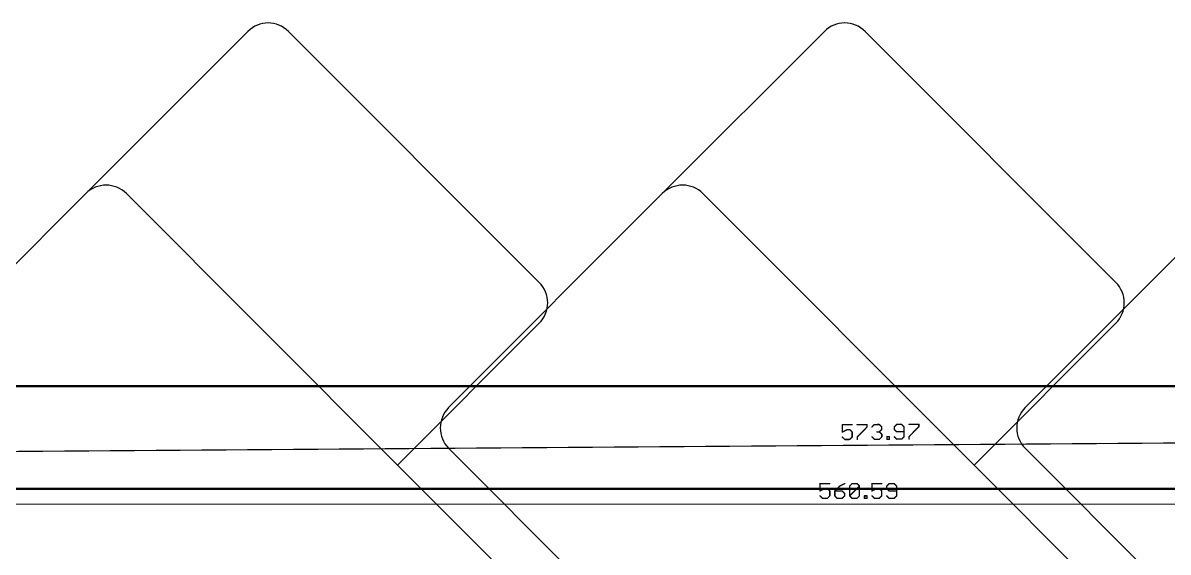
# Model space of a CAD drawing. Extents: x -76 to 580, y -41 to 95.
# Drawn here: x 136.6 to 263, y 36.9 to 95.2 of the extents above; entities that cross this region are included whole.
import ezdxf

# ---------------------------------------------------------------- set-up
doc = ezdxf.new("R2010")
doc.units = 0
for name, color, linetype in [('1', 22, 'CONTINUOUS'), ('16', 175, 'CONTINUOUS'), ('20', 7, 'CONTINUOUS'), ('47', 253, 'CONTINUOUS'), ('57', 253, 'CONTINUOUS')]:
    doc.layers.add(name, color=color, linetype=linetype)

msp = doc.modelspace()

# ---------------------------------------------------------------- linework, layer by layer
at = {"layer": '1', "const_width": 0.254}
msp.add_lwpolyline([(554.3717, 43.8406), (-56.5685, 43.8406)], dxfattribs=at)
at = {"layer": '16', "const_width": 0.254}
msp.add_lwpolyline([(560.0286, 55.1543), (-53.7401, 55.1543)], dxfattribs=at)
at = {"layer": '20'}
for points, const_width in [([(-56.042, 46.5673), (517.7866, 50.7383)], 0.13), ([(228.1523, 50.9104), (227.0677, 50.9029)], 0.1524), ([(227.0677, 50.9029), (227.0733, 50.0894)], 0.1524), ([(228.7048, 50.9143), (229.7894, 50.9218)], 0.1524), ([(229.7913, 50.6507), (228.7142, 49.5585)], 0.1524), ([(229.7894, 50.9218), (229.7913, 50.6507)], 0.1524), ([(230.3438, 50.6546), (230.613, 50.9276)], 0.1524), ([(230.613, 50.9276), (231.1554, 50.9314)], 0.1524), ([(231.1554, 50.9314), (231.4284, 50.6621)], 0.1524), ([(231.4284, 50.6621), (231.4303, 50.391)], 0.1524), ([(233.0687, 50.9447), (232.7995, 50.6717)], 0.1524), ([(232.7995, 50.6717), (232.8013, 50.4005)], 0.1524), ([(233.611, 50.9485), (233.0687, 50.9447)], 0.1524), ([(233.8841, 50.6793), (233.611, 50.9485)], 0.1524), ([(233.8917, 49.5946), (233.8841, 50.6793)], 0.1524), ([(234.4347, 50.9543), (235.5193, 50.9618)], 0.1524), ([(235.5212, 50.6907), (234.4441, 49.5985)], 0.1524), ([(235.5193, 50.9618), (235.5212, 50.6907)], 0.1524), ([(227.0733, 50.0894), (227.6138, 50.3643)], 0.1524), ([(227.3502, 49.2778), (227.0771, 49.5471)], 0.1524), ([(227.8925, 49.2816), (227.3502, 49.2778)], 0.1524), ([(227.6138, 50.3643), (227.8849, 50.3662)], 0.1524), ([(227.8849, 50.3662), (228.158, 50.0969)], 0.1524), ([(228.1618, 49.5546), (227.8925, 49.2816)], 0.1524), ([(228.158, 50.0969), (228.1618, 49.5546)], 0.1524), ([(228.7142, 49.5585), (228.7161, 49.2873)], 0.1524), ([(230.6244, 49.3007), (230.3514, 49.5699)], 0.1524), ([(231.1667, 49.3044), (230.6244, 49.3007)], 0.1524), ([(231.161, 50.1179), (230.8899, 50.116)], 0.1524), ([(231.4303, 50.391), (231.161, 50.1179)], 0.1524), ([(231.161, 50.1179), (231.4341, 49.8486)], 0.1524), ([(231.436, 49.5775), (231.1667, 49.3044)], 0.1524), ([(231.4341, 49.8486), (231.436, 49.5775)], 0.1524), ([(231.9885, 49.5813), (232.2596, 49.5832)], 0.1524), ([(231.9904, 49.3102), (231.9885, 49.5813)], 0.1524), ([(232.2615, 49.3121), (231.9904, 49.3102)], 0.1524), ([(232.2596, 49.5832), (232.2615, 49.3121)], 0.1524), ([(232.8013, 50.4005), (233.0744, 50.1313)], 0.1524), ([(232.807, 49.5871), (233.0801, 49.3178)], 0.1524), ([(233.0744, 50.1313), (233.8879, 50.1369)], 0.1524), ([(233.0801, 49.3178), (233.6224, 49.3216)], 0.1524), ([(233.6224, 49.3216), (233.8917, 49.5946)], 0.1524), ([(234.4441, 49.5985), (234.446, 49.3273)], 0.1524)]:
    msp.add_lwpolyline(points, dxfattribs=dict(at, const_width=const_width))
at = {"layer": '20', "const_width": 0.0762}
for points in [[(227.1058, 50.9031, 1), (227.0296, 50.9026)], [(227.0674, 50.9409, 1), (227.0679, 50.8648)], [(228.1526, 50.8723, 1), (228.152, 50.9485)], [(228.7045, 50.9524, 1), (228.705, 50.8762)], [(229.8275, 50.9221, 1), (229.7513, 50.9216)], [(229.7532, 50.6504, 1), (229.8294, 50.651)], [(229.8184, 50.6239, 1), (229.7642, 50.6774)], [(229.7897, 50.8838, 1), (229.7891, 50.9599)], [(230.3166, 50.6813, 1), (230.3709, 50.6278)], [(230.6128, 50.9657, 1), (230.6133, 50.8895)], [(230.6402, 50.9008, 1), (230.5859, 50.9544)], [(231.1821, 50.9585, 1), (231.1286, 50.9043)], [(231.1556, 50.8933, 1), (231.1551, 50.9695)], [(231.4665, 50.6624, 1), (231.3903, 50.6619)], [(231.4017, 50.635, 1), (231.4552, 50.6893)], [(232.7723, 50.6984, 1), (232.8266, 50.6449)], [(232.8375, 50.672, 1), (232.7614, 50.6714)], [(233.0684, 50.9828, 1), (233.069, 50.9066)], [(233.0958, 50.918, 1), (233.0416, 50.9715)], [(233.6378, 50.9757, 1), (233.5843, 50.9214)], [(233.6113, 50.9104, 1), (233.6108, 50.9866)], [(233.9222, 50.6795, 1), (233.846, 50.679)], [(233.8573, 50.6521, 1), (233.9108, 50.7064)], [(234.4344, 50.9924, 1), (234.4349, 50.9162)], [(235.5574, 50.9621, 1), (235.4812, 50.9616)], [(235.4831, 50.6904, 1), (235.5593, 50.691)], [(235.5483, 50.6639, 1), (235.4941, 50.7174)], [(235.5196, 50.9237, 1), (235.519, 50.9999)], [(227.0352, 50.0891, 1), (227.1114, 50.0896)], [(227.0561, 50.1233, 1), (227.0906, 50.0554)], [(227.1039, 49.5742, 1), (227.0504, 49.5199)], [(227.3499, 49.3159, 1), (227.3504, 49.2397)], [(227.3234, 49.2507, 1), (227.3769, 49.3049)], [(227.6135, 50.4024, 1), (227.614, 50.3262)], [(227.631, 50.3304, 1), (227.5965, 50.3983)], [(227.9117, 50.3933, 1), (227.8582, 50.3391)], [(227.8654, 49.3083, 1), (227.9196, 49.2548)], [(227.8852, 50.3281, 1), (227.8846, 50.4043)], [(227.8928, 49.2435, 1), (227.8922, 49.3197)], [(228.1961, 50.0972, 1), (228.1199, 50.0967)], [(228.1237, 49.5544, 1), (228.1998, 49.5549)], [(228.1312, 50.0698, 1), (228.1847, 50.1241)], [(228.1889, 49.5279, 1), (228.1346, 49.5814)], [(228.7523, 49.5588, 1), (228.6761, 49.5582)], [(228.6871, 49.5852, 1), (228.7414, 49.5317)], [(228.678, 49.2871, 1), (228.7542, 49.2876)], [(230.3781, 49.597, 1), (230.3246, 49.5428)], [(230.6241, 49.3387, 1), (230.6247, 49.2626)], [(230.5976, 49.2735, 1), (230.6511, 49.3278)], [(230.8896, 50.1541, 1), (230.8901, 50.0779)], [(231.1339, 50.1447, 1), (231.1882, 50.0912)], [(231.1878, 50.145, 1), (231.1343, 50.0908)], [(231.1396, 49.3312, 1), (231.1938, 49.2777)], [(231.1613, 50.0798, 1), (231.1608, 50.156)], [(231.167, 49.2663, 1), (231.1664, 49.3425)], [(231.3922, 50.3907, 1), (231.4684, 50.3912)], [(231.4722, 49.8489, 1), (231.396, 49.8484)], [(231.3979, 49.5772, 1), (231.4741, 49.5778)], [(231.4574, 50.3642, 1), (231.4032, 50.4177)], [(231.4073, 49.8215, 1), (231.4608, 49.8758)], [(231.4631, 49.5507, 1), (231.4089, 49.6042)], [(231.9882, 49.6194, 1), (231.9887, 49.5432)], [(232.0266, 49.5816, 1), (231.9504, 49.5811)], [(231.9901, 49.3483, 1), (231.9906, 49.2721)], [(231.9523, 49.3099, 1), (232.0285, 49.3105)], [(232.2977, 49.5835, 1), (232.2215, 49.583)], [(232.2234, 49.3118, 1), (232.2996, 49.3123)], [(232.2599, 49.5451, 1), (232.2594, 49.6213)], [(232.2618, 49.274, 1), (232.2612, 49.3502)], [(232.8281, 50.4277, 1), (232.7746, 50.3734)], [(232.7632, 50.4003, 1), (232.8394, 50.4008)], [(232.8338, 49.6142, 1), (232.7803, 49.5599)], [(233.0741, 50.1694, 1), (233.0747, 50.0932)], [(233.0798, 49.3559, 1), (233.0803, 49.2797)], [(233.0476, 50.1041, 1), (233.1011, 50.1584)], [(233.0533, 49.2907, 1), (233.1068, 49.3449)], [(233.5953, 49.3483, 1), (233.6495, 49.2948)], [(233.6227, 49.2835, 1), (233.6221, 49.3597)], [(233.8536, 49.5944, 1), (233.9298, 49.5949)], [(233.9188, 49.5679, 1), (233.8645, 49.6214)], [(233.8881, 50.0988, 1), (233.8876, 50.175)], [(234.4822, 49.5987, 1), (234.406, 49.5982)], [(234.417, 49.6252, 1), (234.4713, 49.5717)], [(234.4079, 49.3271, 1), (234.4841, 49.3276)]]:
    msp.add_lwpolyline(points, format="xyb", dxfattribs=at)
at = {"layer": '47'}
for points, const_width in [([(225.6914, 44.4213), (224.6068, 44.4213)], 0.1524), ([(224.6068, 44.4213), (224.6068, 43.6078)], 0.1524), ([(227.3286, 44.4213), (226.7863, 44.1501)], 0.1524), ([(227.8811, 44.1501), (228.1523, 44.4213)], 0.1524), ([(228.1523, 44.4213), (228.6946, 44.4213)], 0.1524), ([(228.6946, 44.4213), (228.9658, 44.1501)], 0.1524), ([(231.4215, 44.4213), (230.3368, 44.4213)], 0.1524), ([(230.3368, 44.4213), (230.3368, 43.6078)], 0.1524), ([(232.2452, 44.4213), (231.974, 44.1501)], 0.1524), ([(232.7875, 44.4213), (232.2452, 44.4213)], 0.1524), ([(233.0586, 44.1501), (232.7875, 44.4213)], 0.1524), ([(224.6068, 43.6078), (225.1491, 43.8789)], 0.1524), ([(224.8779, 42.7943), (224.6068, 43.0654)], 0.1524), ([(225.1491, 43.8789), (225.4203, 43.8789)], 0.1524), ([(225.4203, 43.8789), (225.6914, 43.6078)], 0.1524), ([(225.6914, 43.0654), (225.4203, 42.7943)], 0.1524), ([(225.6914, 43.6078), (225.6914, 43.0654)], 0.1524), ([(226.7863, 44.1501), (226.2439, 43.6078)], 0.1524), ([(226.2439, 43.6078), (226.2439, 43.0654)], 0.1524), ([(227.0574, 43.6078), (226.2439, 43.6078)], 0.1524), ([(226.2439, 43.0654), (226.5151, 42.7943)], 0.1524), ([(227.3286, 43.3366), (227.0574, 43.6078)], 0.1524), ([(227.0574, 42.7943), (227.3286, 43.0654)], 0.1524), ([(227.3286, 43.0654), (227.3286, 43.3366)], 0.1524), ([(227.8811, 43.0654), (227.8811, 44.1501)], 0.1524), ([(227.8811, 43.0654), (228.9658, 44.1501)], 0.1524), ([(228.1523, 42.7943), (227.8811, 43.0654)], 0.1524), ([(228.9658, 43.0654), (228.6946, 42.7943)], 0.1524), ([(228.9658, 44.1501), (228.9658, 43.0654)], 0.1524), ([(229.5183, 42.7943), (229.5183, 43.0654)], 0.1524), ([(229.5183, 43.0654), (229.7894, 43.0654)], 0.1524), ([(229.7894, 43.0654), (229.7894, 42.7943)], 0.1524), ([(230.3368, 43.6078), (230.8792, 43.8789)], 0.1524), ([(230.608, 42.7943), (230.3368, 43.0654)], 0.1524), ([(230.8792, 43.8789), (231.1503, 43.8789)], 0.1524), ([(231.1503, 43.8789), (231.4215, 43.6078)], 0.1524), ([(231.4215, 43.0654), (231.1503, 42.7943)], 0.1524), ([(231.4215, 43.6078), (231.4215, 43.0654)], 0.1524), ([(231.974, 44.1501), (231.974, 43.8789)], 0.1524), ([(231.974, 43.8789), (232.2452, 43.6078)], 0.1524), ([(231.974, 43.0654), (232.2452, 42.7943)], 0.1524), ([(232.2452, 43.6078), (233.0586, 43.6078)], 0.1524), ([(232.7875, 42.7943), (233.0586, 43.0654)], 0.1524), ([(233.0586, 43.0654), (233.0586, 44.1501)], 0.1524), ([(-51.8366, 42.1436), (508.6276, 42.1436)], 0.13), ([(225.4203, 42.7943), (224.8779, 42.7943)], 0.1524), ([(226.5151, 42.7943), (227.0574, 42.7943)], 0.1524), ([(228.6946, 42.7943), (228.1523, 42.7943)], 0.1524), ([(229.7894, 42.7943), (229.5183, 42.7943)], 0.1524), ([(231.1503, 42.7943), (230.608, 42.7943)], 0.1524), ([(232.2452, 42.7943), (232.7875, 42.7943)], 0.1524)]:
    msp.add_lwpolyline(points, dxfattribs=dict(at, const_width=const_width))
at = {"layer": '47', "const_width": 0.0762}
for points in [[(224.6068, 44.4594, 1), (224.6068, 44.3832)], [(224.6449, 44.4213, 1), (224.5687, 44.4213)], [(225.6914, 44.3832, 1), (225.6914, 44.4594)], [(227.3456, 44.3872, 1), (227.3116, 44.4553)], [(228.1523, 44.4594, 1), (228.1523, 44.3832)], [(228.1792, 44.3943, 1), (228.1253, 44.4482)], [(228.7215, 44.4482, 1), (228.6677, 44.3943)], [(228.6946, 44.3832, 1), (228.6946, 44.4594)], [(230.3368, 44.4594, 1), (230.3368, 44.3832)], [(230.3749, 44.4213, 1), (230.2987, 44.4213)], [(231.4215, 44.3832, 1), (231.4215, 44.4594)], [(232.2452, 44.4594, 1), (232.2452, 44.3832)], [(232.2721, 44.3943, 1), (232.2182, 44.4482)], [(232.8144, 44.4482, 1), (232.7605, 44.3943)], [(232.7875, 44.3832, 1), (232.7875, 44.4594)], [(224.6337, 43.0924, 1), (224.5798, 43.0385)], [(224.5897, 43.6418, 1), (224.6238, 43.5737)], [(224.5687, 43.6078, 1), (224.6449, 43.6078)], [(225.1491, 43.917, 1), (225.1491, 43.8408)], [(225.1662, 43.8448, 1), (225.1321, 43.913)], [(225.4472, 43.9059, 1), (225.3933, 43.852)], [(225.4203, 43.8408, 1), (225.4203, 43.917)], [(225.7295, 43.6078, 1), (225.6533, 43.6078)], [(225.6533, 43.0654, 1), (225.7295, 43.0654)], [(225.6645, 43.5808, 1), (225.7184, 43.6347)], [(225.7184, 43.0385, 1), (225.6645, 43.0924)], [(226.282, 43.6078, 1), (226.2058, 43.6078)], [(226.2439, 43.6459, 1), (226.2439, 43.5697)], [(226.217, 43.6347, 1), (226.2709, 43.5808)], [(226.2709, 43.0924, 1), (226.217, 43.0385)], [(226.2058, 43.0654, 1), (226.282, 43.0654)], [(226.7692, 44.1842, 1), (226.8033, 44.116)], [(226.8132, 44.1231, 1), (226.7593, 44.177)], [(227.0844, 43.6347, 1), (227.0305, 43.5808)], [(227.0574, 43.5697, 1), (227.0574, 43.6459)], [(227.3667, 43.3366, 1), (227.2905, 43.3366)], [(227.2905, 43.0654, 1), (227.3667, 43.0654)], [(227.3017, 43.3096, 1), (227.3555, 43.3635)], [(227.3555, 43.0385, 1), (227.3017, 43.0924)], [(227.9192, 44.1501, 1), (227.843, 44.1501)], [(227.8542, 44.177, 1), (227.908, 44.1231)], [(227.908, 43.0924, 1), (227.8542, 43.0385)], [(227.8542, 43.0924, 1), (227.908, 43.0385)], [(227.843, 43.0654, 1), (227.9192, 43.0654)], [(229.0039, 44.1501, 1), (228.9277, 44.1501)], [(228.9277, 43.0654, 1), (229.0039, 43.0654)], [(228.9927, 44.1231, 1), (228.9388, 44.177)], [(228.9388, 44.1231, 1), (228.9927, 44.177)], [(228.9927, 43.0385, 1), (228.9388, 43.0924)], [(229.5564, 43.0654, 1), (229.4802, 43.0654)], [(229.5183, 43.1035, 1), (229.5183, 43.0273)], [(229.8275, 43.0654, 1), (229.7513, 43.0654)], [(229.7894, 43.0273, 1), (229.7894, 43.1035)], [(230.2987, 43.6078, 1), (230.3749, 43.6078)], [(230.3638, 43.0924, 1), (230.3099, 43.0385)], [(230.3198, 43.6418, 1), (230.3539, 43.5737)], [(230.8792, 43.917, 1), (230.8792, 43.8408)], [(230.8962, 43.8448, 1), (230.8621, 43.913)], [(231.1773, 43.9059, 1), (231.1234, 43.852)], [(231.1503, 43.8408, 1), (231.1503, 43.917)], [(231.4596, 43.6078, 1), (231.3834, 43.6078)], [(231.3834, 43.0654, 1), (231.4596, 43.0654)], [(231.3945, 43.5808, 1), (231.4484, 43.6347)], [(231.4484, 43.0385, 1), (231.3946, 43.0924)], [(231.947, 44.177, 1), (232.0009, 44.1231)], [(232.0009, 43.9059, 1), (231.947, 43.852)], [(232.0009, 43.0924, 1), (231.947, 43.0385)], [(232.0121, 44.1501, 1), (231.9359, 44.1501)], [(231.9359, 43.8789, 1), (232.0121, 43.8789)], [(232.2452, 43.6459, 1), (232.2452, 43.5697)], [(232.2182, 43.5808, 1), (232.2721, 43.6347)], [(233.0967, 44.1501, 1), (233.0205, 44.1501)], [(233.0205, 43.0654, 1), (233.0967, 43.0654)], [(233.0317, 44.1231, 1), (233.0856, 44.177)], [(233.0856, 43.0385, 1), (233.0317, 43.0924)], [(233.0586, 43.5697, 1), (233.0586, 43.6459)], [(224.8779, 42.8324, 1), (224.8779, 42.7562)], [(224.851, 42.7673, 1), (224.9049, 42.8212)], [(225.3933, 42.8212, 1), (225.4472, 42.7673)], [(225.4203, 42.7562, 1), (225.4203, 42.8324)], [(226.5151, 42.8324, 1), (226.5151, 42.7562)], [(226.4882, 42.7673, 1), (226.542, 42.8212)], [(227.0305, 42.8212, 1), (227.0844, 42.7673)], [(227.0574, 42.7562, 1), (227.0574, 42.8324)], [(228.1523, 42.8324, 1), (228.1523, 42.7562)], [(228.1253, 42.7673, 1), (228.1792, 42.8212)], [(228.6677, 42.8212, 1), (228.7215, 42.7673)], [(228.6946, 42.7562, 1), (228.6946, 42.8324)], [(229.5183, 42.8324, 1), (229.5183, 42.7562)], [(229.4802, 42.7943, 1), (229.5564, 42.7943)], [(229.7513, 42.7943, 1), (229.8275, 42.7943)], [(229.7894, 42.7562, 1), (229.7894, 42.8324)], [(230.608, 42.8324, 1), (230.608, 42.7562)], [(230.5811, 42.7673, 1), (230.6349, 42.8212)], [(231.1234, 42.8212, 1), (231.1773, 42.7673)], [(231.1503, 42.7562, 1), (231.1503, 42.8324)], [(232.2452, 42.8324, 1), (232.2452, 42.7562)], [(232.2182, 42.7673, 1), (232.2721, 42.8212)], [(232.7605, 42.8212, 1), (232.8144, 42.7673)], [(232.7875, 42.7562, 1), (232.7875, 42.8324)]]:
    msp.add_lwpolyline(points, format="xyb", dxfattribs=at)
at = {"layer": '57'}
for p, q in [((161.4502, 94.275), (143.5603, 76.3852)), ((193.6235, 66.5918), (165.9403, 94.275)), ((225.0898, 94.275), (207.2, 76.3852)), ((257.2631, 66.5918), (229.5799, 94.275)), ((143.5603, 76.3852), (119.9783, 52.8032)), ((177.9788, 46.4569), (148.0505, 76.3852)), ((207.2, 76.3852), (183.618, 52.8032)), ((241.6184, 46.4569), (211.6901, 76.3852)), ((270.8396, 76.3852), (247.2576, 52.8032)), ((193.6235, 62.1017), (177.9788, 46.4569)), ((257.2631, 62.1017), (241.6184, 46.4569)), ((183.618, 48.3131), (251.0052, -19.0742)), ((247.2576, 48.3131), (314.6448, -19.0742)), ((215.4378, 8.9979), (177.9788, 46.4569)), ((279.0774, 8.9979), (241.6184, 46.4569))]:
    msp.add_line(p, q, dxfattribs=at)
for centre, start, end in [((163.6952, 92.0299), 45, 135), ((227.3348, 92.0299), 45, 135), ((145.8054, 74.1401), 45, 135), ((209.445, 74.1401), 45, 135), ((191.3784, 64.3467), 315, 45), ((255.0181, 64.3467), 315, 45), ((185.863, 50.5581), 135, 225), ((249.5026, 50.5581), 135, 225)]:
    msp.add_arc(centre, 3.175, start, end, dxfattribs=at)

doc.saveas('drawing.dxf')
